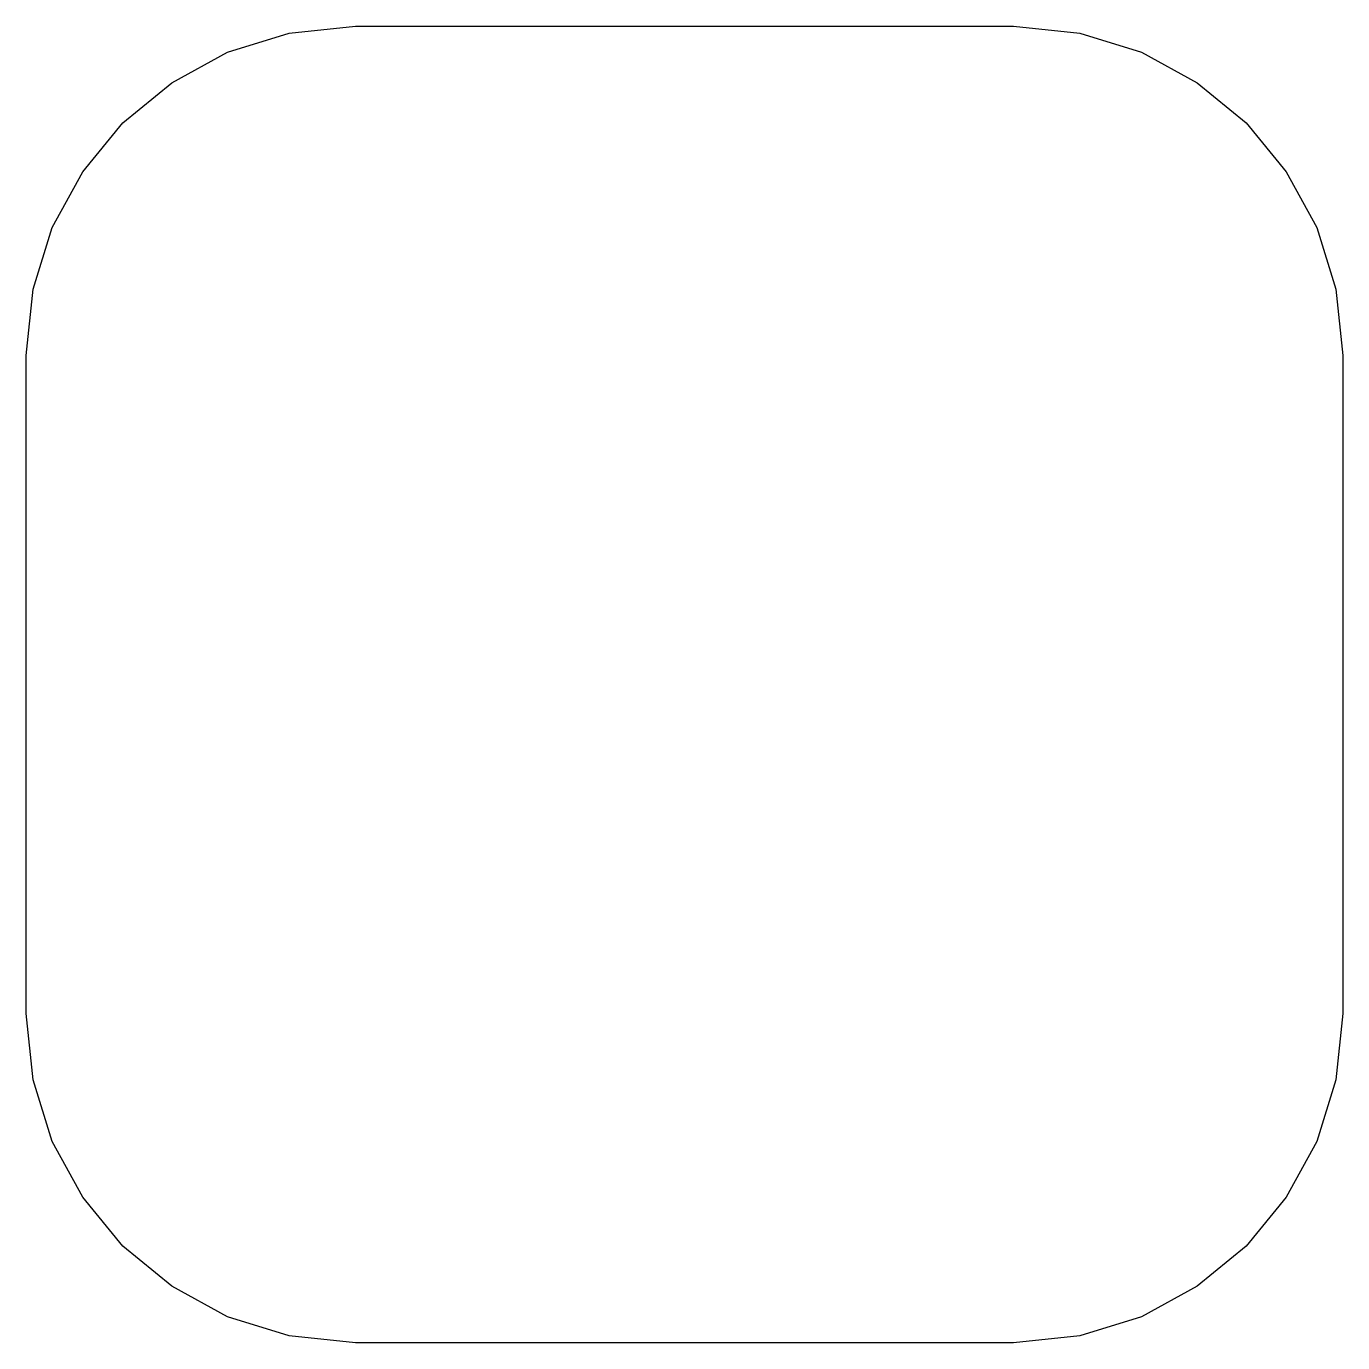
# Model space of a CAD drawing. Extents: x 0 to 19.1, y 0 to 19.1.
import ezdxf

# ---------------------------------------------------------------- set-up
doc = ezdxf.new("R2010")
doc.units = 0
doc.layers.get('0').update_dxf_attribs({"linetype": 'CONTINUOUS'})

msp = doc.modelspace()

# ---------------------------------------------------------------- linework, layer by layer
at = {"color": 0}
for p, q in [((3.806, 18.952), (4.763, 19.05)), ((4.763, 19.05), (14.287, 19.05)), ((14.287, 19.05), (15.244, 18.952)), ((2.913, 18.674), (3.806, 18.952)), ((15.244, 18.952), (16.137, 18.674)), ((2.104, 18.234), (2.913, 18.674)), ((16.137, 18.674), (16.946, 18.234)), ((1.399, 17.651), (2.104, 18.234)), ((16.946, 18.234), (17.651, 17.651)), ((0.816, 16.946), (1.399, 17.651)), ((17.651, 17.651), (18.234, 16.946)), ((0.376, 16.137), (0.816, 16.946)), ((18.234, 16.946), (18.674, 16.137)), ((0.098, 15.244), (0.376, 16.137)), ((18.674, 16.137), (18.952, 15.244)), ((0, 14.287), (0.098, 15.244)), ((18.952, 15.244), (19.05, 14.287)), ((0, 4.763), (0, 14.287)), ((19.05, 14.287), (19.05, 4.763)), ((0.098, 3.806), (0, 4.763)), ((19.05, 4.763), (18.952, 3.806)), ((0.376, 2.913), (0.098, 3.806)), ((18.952, 3.806), (18.674, 2.913)), ((0.816, 2.104), (0.376, 2.913)), ((18.674, 2.913), (18.234, 2.104)), ((1.399, 1.399), (0.816, 2.104)), ((18.234, 2.104), (17.651, 1.399)), ((2.104, 0.816), (1.399, 1.399)), ((17.651, 1.399), (16.946, 0.816)), ((2.913, 0.376), (2.104, 0.816)), ((16.946, 0.816), (16.137, 0.376)), ((3.806, 0.098), (2.913, 0.376)), ((16.137, 0.376), (15.244, 0.098)), ((4.763, 0), (3.806, 0.098)), ((14.287, 0), (4.763, 0)), ((15.244, 0.098), (14.287, 0))]:
    msp.add_line(p, q, dxfattribs=at)

doc.saveas('drawing.dxf')
